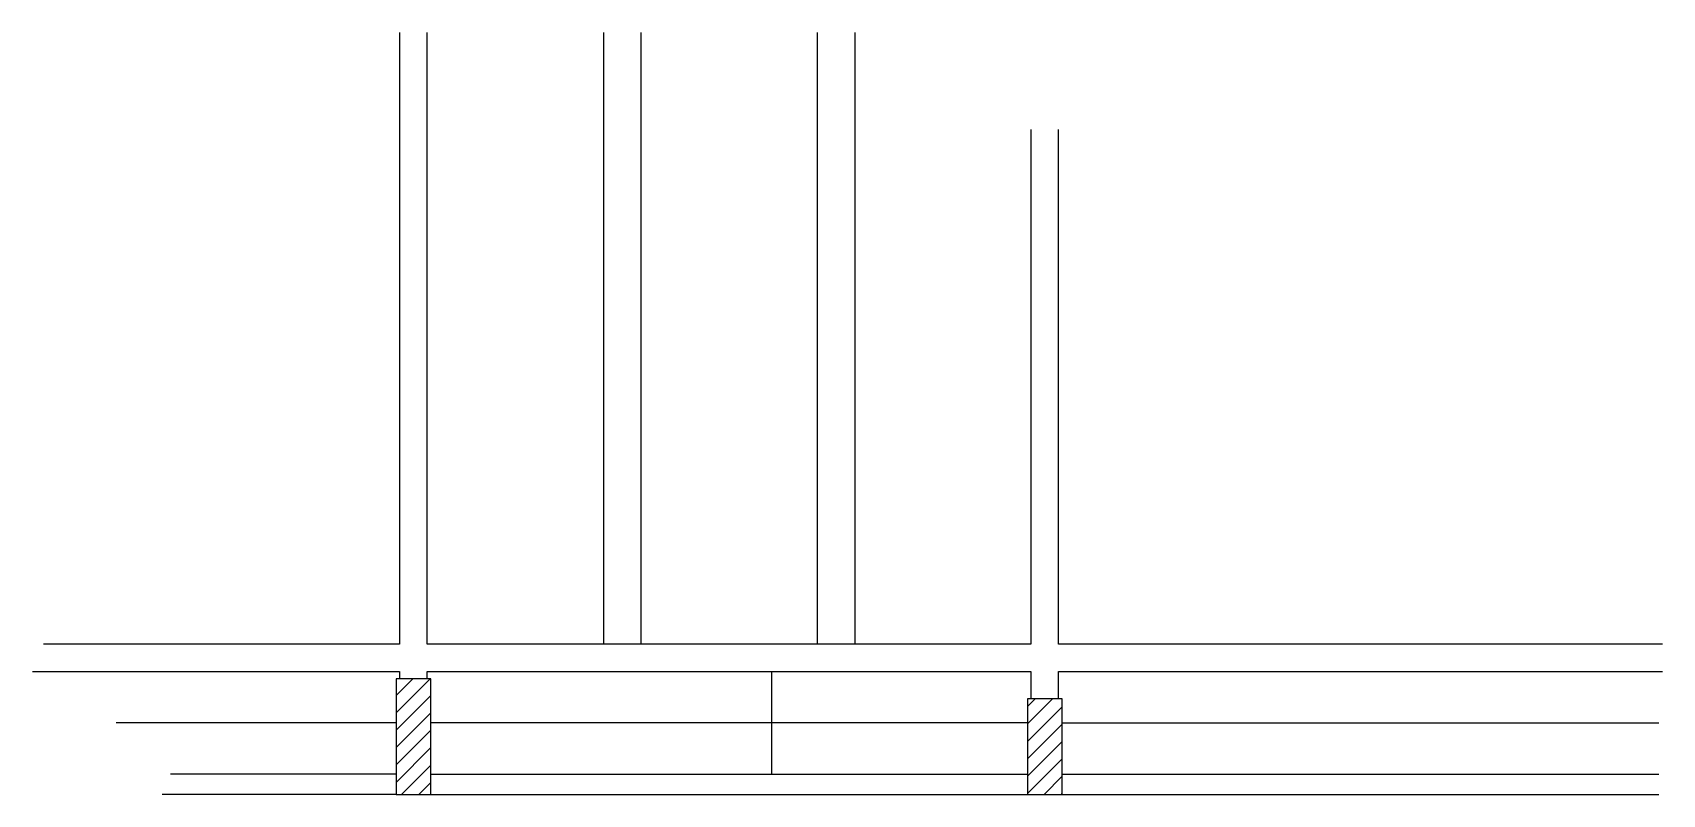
# Model space of a CAD drawing. Header units: metres. Extents: x 3798 to 4927, y 1582 to 2109.
import ezdxf

# ---------------------------------------------------------------- set-up
doc = ezdxf.new("R2010")
doc.units = ezdxf.units.M
for name, color, linetype in [('3', 7, 'Continuous'), ('7', 7, 'Continuous'), ('Painéis', 7, 'Continuous')]:
    doc.layers.add(name, color=color, linetype=linetype)

msp = doc.modelspace()

# ---------------------------------------------------------------- linework, layer by layer
at = {"layer": '3', "color": 7, "lineweight": 25}
for p, q in [((4050, 1638.4), (4073.6, 1662)), ((4050, 1650.4), (4061.6, 1662)), ((4050, 1626.4), (4074, 1650.4)), ((4487, 1630.7), (4504.4, 1648)), ((4487, 1642.7), (4492.3, 1648)), ((4050, 1614.4), (4074, 1638.4)), ((4487, 1618.6), (4511, 1642.6)), ((4050, 1602.4), (4074, 1626.4)), ((4487, 1606.6), (4511, 1630.6)), ((4050, 1590.3), (4074, 1614.3)), ((4487, 1594.6), (4511, 1618.6)), ((4053.7, 1582), (4074, 1602.3)), ((4487, 1582.6), (4511, 1606.6)), ((4050, 1596), (3893.8, 1596)), ((4074, 1596), (4487, 1596)), ((4498.5, 1582), (4511, 1594.5)), ((4511, 1596), (4924, 1596)), ((4050, 1582), (3888.2, 1582)), ((4065.7, 1582), (4074, 1590.3)), ((4074, 1582), (4487, 1582)), ((4510.5, 1582), (4511, 1582.5)), ((4511, 1582), (4924, 1582))]:
    msp.add_line(p, q, dxfattribs=at)
for points in [[(4052.5, 2109), (4052.5, 1686)], [(4071.5, 1686), (4071.5, 2109)], [(4489.5, 2042), (4489.5, 1686)], [(4508.5, 1686), (4508.5, 2042)], [(4052.5, 1686), (3806, 1686)], [(4489.5, 1686), (4071.5, 1686)], [(4926.5, 1686), (4508.5, 1686)], [(3798.4, 1667), (4052.5, 1667)], [(4052.5, 1667), (4052.5, 1662)], [(4071.5, 1667), (4489.5, 1667)], [(4071.5, 1662), (4071.5, 1667)], [(4489.5, 1667), (4489.5, 1648)], [(4508.5, 1667), (4926.5, 1667)], [(4508.5, 1648), (4508.5, 1667)]]:
    msp.add_lwpolyline(points, dxfattribs=at)
at = {"layer": '7', "color": 7, "lineweight": 25}
for points in [[(4050, 1582), (4074, 1582), (4074, 1662), (4050, 1662), (4050, 1582)], [(4487, 1582), (4511, 1582), (4511, 1648), (4487, 1648), (4487, 1582)]]:
    msp.add_lwpolyline(points, dxfattribs=at)
at = {"layer": 'Painéis', "color": 7, "lineweight": 25}
for p, q in [((4193.5, 2109), (4193.5, 1686)), ((4219.5, 2109), (4219.5, 1686)), ((4341.5, 2109), (4341.5, 1686)), ((4367.5, 2109), (4367.5, 1686)), ((4310, 1596), (4310, 1667)), ((4050, 1631.5), (3856.3, 1631.5)), ((4487, 1631.5), (4074, 1631.5)), ((4511, 1631.5), (4924, 1631.5))]:
    msp.add_line(p, q, dxfattribs=at)

doc.saveas('drawing.dxf')
